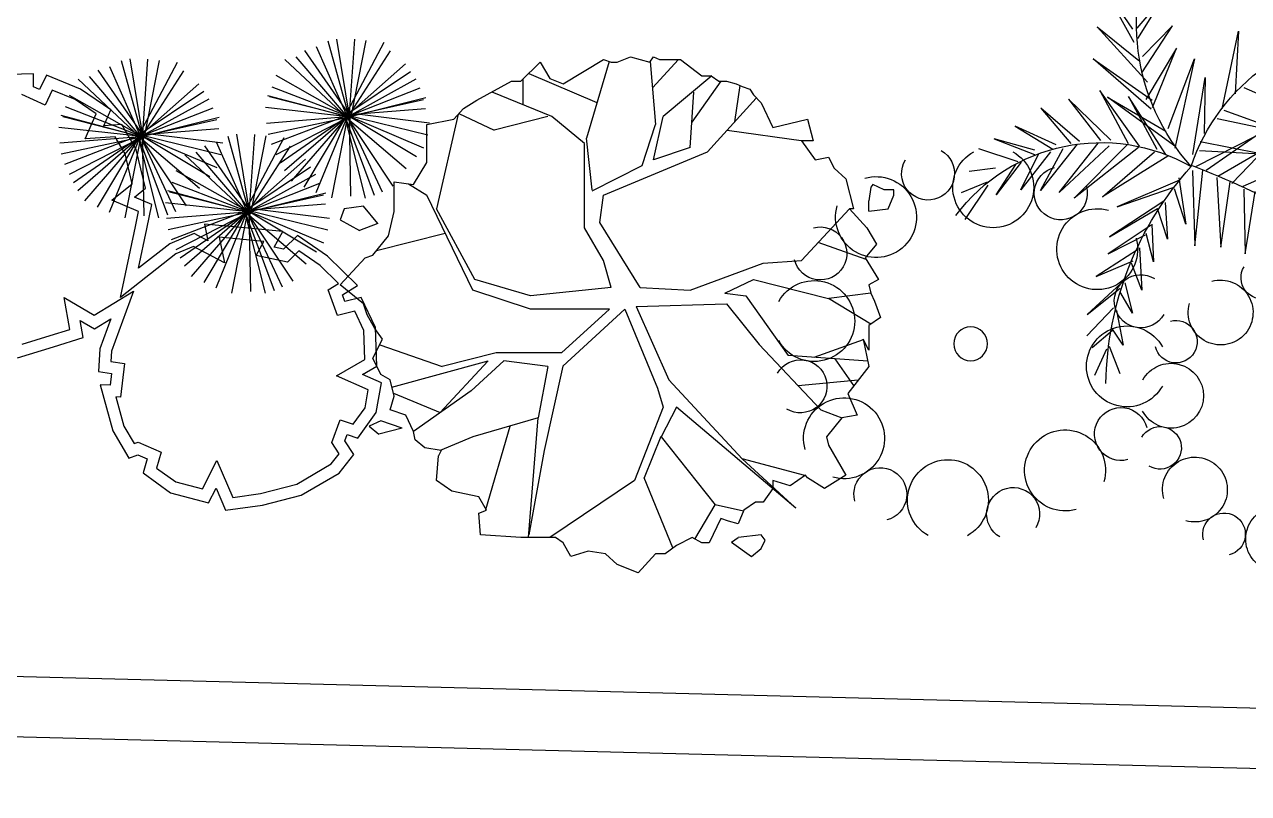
# Model space of a CAD drawing. Header units: millimetres. Extents: x 2680932 to 6187768, y 127588 to 383208.
# Drawn here: x 2889474 to 2890690, y 148473 to 149237 of the extents above; entities that cross this region are included whole.
import ezdxf

# ---------------------------------------------------------------- set-up
doc = ezdxf.new("R2010")
doc.units = ezdxf.units.MM
doc.header["$LTSCALE"] = 20
for name, color, linetype in [('家具内线', 36, 'Continuous'), ('家具外线', 255, 'Continuous'), ('阳台栏杆', 149, 'Continuous')]:
    doc.layers.add(name, color=color, linetype=linetype)

# ---------------------------------------------------------------- blocks, each defined once
blk = doc.blocks.new('MK-ZW-0004')
at = {"layer": '家具内线'}
for p, q in [((-131356.9, 4514.5), (-131363.7, 4542.2)), ((-131354.9, 4510.9), (-131339.5, 4535.5)), ((-131354.8, 4495.1), (-131371.2, 4515.8)), ((-131357.9, 4472.8), (-131378.7, 4505.2)), ((-131341.6, 4507.5), (-131355.9, 4492.9)), ((-131354.5, 4474.7), (-131341.6, 4507.5)), ((-131352.1, 4442.9), (-131382.4, 4484.1)), ((-131382.4, 4484.1), (-131355.2, 4452.2)), ((-131338.5, 4474.4), (-131354.8, 4455.6)), ((-131351.8, 4446.2), (-131338.5, 4474.4)), ((-131333.7, 4450.2), (-131349, 4425.7)), ((-131344.2, 4409.4), (-131333.7, 4450.2)), ((-131380.7, 4445.5), (-131347.7, 4423.3)), ((-131345.6, 4411.8), (-131380.7, 4445.5)), ((-131503.8, 4377), (-131519.7, 4414.9)), ((-131337.1, 4385), (-131373.6, 4421.1)), ((-131373.6, 4421.1), (-131340.8, 4395.5)), ((-131327.9, 4420.3), (-131340.2, 4394.3)), ((-131336.4, 4383.8), (-131327.9, 4420.3)), ((-131329.2, 4359.4), (-131375.3, 4404.3)), ((-131375.3, 4404.3), (-131334, 4367.8)), ((-131505.1, 4374.2), (-131528.5, 4389.5)), ((-131318.3, 4395.7), (-131334, 4367.8)), ((-131327.5, 4360.4), (-131318.3, 4395.7)), ((-131307, 4324.1), (-131290.3, 4397)), ((-131290.3, 4397), (-131296.9, 4321.7)), ((-131281.9, 4326.1), (-131264.8, 4393.2)), ((-131264.8, 4393.2), (-131268.3, 4327.8)), ((-131253.3, 4332.3), (-131239.7, 4395.3)), ((-131239.7, 4395.3), (-131241.9, 4332.7)), ((-131475.6, 4348.2), (-131493.7, 4384.9)), ((-131493.7, 4384.9), (-131480.5, 4351.5)), ((-131303.3, 4377.4), (-131321, 4345.1)), ((-131319, 4333.7), (-131303.3, 4377.4)), ((-131499.4, 4359.1), (-131524.5, 4367.2)), ((-131449.2, 4332.6), (-131470.8, 4375.5)), ((-131470.8, 4375.5), (-131460.2, 4336.6)), ((-131424.5, 4320.2), (-131451.4, 4372.2)), ((-131451.4, 4372.2), (-131437.3, 4327.2)), ((-131392.9, 4315.8), (-131432.9, 4370.6)), ((-131432.9, 4370.6), (-131404.3, 4315.4)), ((-131364.2, 4311.8), (-131417.1, 4373.5)), ((-131417.1, 4373.5), (-131375.7, 4311.3)), ((-131333.9, 4314.8), (-131389.8, 4366.6)), ((-131389.8, 4366.6), (-131347.5, 4313.1)), ((-131318, 4335.8), (-131373.5, 4373.6)), ((-131373.5, 4373.6), (-131322.8, 4344.2)), ((-131478.7, 4348.5), (-131519.6, 4343.4)), ((-131506.4, 4330.6), (-131464.2, 4338.4)), ((-131464.6, 4334), (-131506.4, 4330.6)), ((-131488.4, 4314.3), (-131447.4, 4329.6)), ((-131240.1, 4288.8), (-131266.1, 4329.1)), ((-131254.6, 4329.5), (-131211.1, 4299.3)), ((-131444.8, 4324.9), (-131488.4, 4314.3)), ((-131466.8, 4291.9), (-131430.7, 4320.7)), ((-131422.8, 4317.1), (-131466.8, 4291.9)), ((-131304.4, 4319.4), (-131251.5, 4278.1)), ((-131251.5, 4278.1), (-131293.8, 4321.4)), ((-131281.1, 4324.6), (-131240.1, 4288.8)), ((-131441.3, 4277.9), (-131402.5, 4312.3)), ((-131392.4, 4309.9), (-131441.3, 4277.9)), ((-131363.4, 4310.2), (-131412.6, 4263.6)), ((-131412.6, 4263.6), (-131374.8, 4309.8)), ((-131327.7, 4304), (-131403.8, 4268.7)), ((-131336.1, 4313.6), (-131383.6, 4263.9)), ((-131383.6, 4263.9), (-131345.8, 4310.1)), ((-131326.3, 4214.9), (-131328.6, 4305.6)), ((-131309.7, 4308.2), (-131312.3, 4231.1)), ((-131243.6, 4294.9), (-131304.8, 4294.7)), ((-131303.9, 4303.3), (-131243.6, 4294.9)), ((-131403.8, 4268.7), (-131340.5, 4290.6)), ((-131338.7, 4287.5), (-131326.3, 4214.9)), ((-131312.3, 4231.1), (-131302.6, 4285.7)), ((-131358.9, 4271.9), (-131425, 4234.1)), ((-131358.1, 4270.3), (-131345.7, 4207.9)), ((-131292.9, 4268.8), (-131223.4, 4269.7)), ((-131223.4, 4269.7), (-131287.6, 4259.5)), ((-131425, 4234.1), (-131359.8, 4263.2)), ((-131345.7, 4207.9), (-131366, 4263.7)), ((-131289.8, 4258.3), (-131288.5, 4179.3)), ((-131367.7, 4246.4), (-131427.1, 4202.2)), ((-131272.6, 4233.4), (-131207.9, 4247.9)), ((-131374.8, 4238.3), (-131354.1, 4186.8)), ((-131288.5, 4179.3), (-131280.1, 4241.3)), ((-131427.1, 4202.2), (-131380.1, 4227.1)), ((-131354.1, 4186.8), (-131377.4, 4222.5)), ((-131388, 4210.3), (-131431.5, 4158.8)), ((-131431.5, 4158.8), (-131392.4, 4197.6)), ((-131368.1, 4160.3), (-131388.4, 4195.7)), ((-131385.3, 4205.7), (-131368.1, 4160.3))]:
    blk.add_line(p, q, dxfattribs=at)
blk.add_circle((-131490.5, 4534.9), 16.8, dxfattribs=at)
at = {"layer": '家具外线'}
for centre, radius, start, end in [((-131483, 4691.6), 40.2, 108.0305, 50.3192), ((-131550, 4698.6), 26.3, 154.0378, 65.0701), ((-131416.8, 4692.7), 26.3, 109.0378, 20.0701), ((-131153.7, 4666.8), 32.2, 108.0305, 50.3192), ((-131596, 4651), 40.2, 153.0305, 95.3192), ((-131207.3, 4672.4), 21.1, 154.0378, 65.0701), ((-131374.4, 4640.4), 40.2, 63.0305, 5.3192), ((-131244.2, 4634.4), 32.2, 153.0305, 95.3192), ((-131648.3, 4608.6), 26.3, 199.0378, 110.0701), ((-131648.3, 4608.6), 26.3, 199.0378, 110.0701), ((-131326.8, 4594.3), 26.3, 64.0378, 335.0701), ((-131286, 4600.4), 21.1, 199.0378, 110.0701), ((-131286, 4600.4), 21.1, 199.0378, 110.0701), ((-131647.3, 4542.4), 40.2, 198.0305, 140.3192), ((-131647.3, 4542.4), 40.2, 198.0305, 140.3192), ((-131285.2, 4547.5), 32.2, 198.0305, 140.3192), ((-131285.2, 4547.5), 32.2, 198.0305, 140.3192), ((-131333.8, 4527.3), 40.2, 18.0305, 320.3192), ((-131027.3, 4490), 328.9, 169.8644, 211.0558), ((-131290.7, 4493.9), 21.1, 244.0378, 155.0701), ((-131654.2, 4475.4), 26.3, 244.0378, 155.0701), ((-131332.7, 4461.2), 26.3, 19.0378, 290.0701), ((-131252.7, 4457), 32.2, 243.0305, 185.3192), ((-131606.7, 4429.4), 40.2, 243.0305, 185.3192), ((-131385, 4418.7), 40.2, 333.0305, 275.3192), ((-131218.7, 4415.2), 21.1, 289.0378, 200.0701), ((-131498.1, 4378.1), 40.2, 288.0305, 230.3192), ((-131564.3, 4377.1), 26.3, 289.0378, 200.0701), ((-131366.9, 4491.1), 180.3, 205.7676, 288.7087), ((-131431.1, 4371.2), 26.3, 334.0378, 245.0701), ((-131476.9, 5247), 943.1, 280.2888, 294.1272), ((-131182.9, 4152.2), 210.2, 126.8933, 196.6164), ((-131112.7, 4345.9), 198.1, 187.4142, 260.1721)]:
    blk.add_arc(centre, radius, start, end, dxfattribs=at)
blk = doc.blocks.new('MK-ZW-0405')
at = {"layer": '家具内线'}
for p, q in [((-85182, -13274.6), (-85105.5, -13448.6)), ((-85153.5, -13260.4), (-85100.3, -13451.4)), ((-85131.6, -13256), (-85098.5, -13457.1)), ((-85014.2, -13265), (-85112.4, -13450.9)), ((-85087.3, -13256.6), (-85100.9, -13453.1)), ((-85059.1, -13259.6), (-85096.9, -13453.6)), ((-85666.9, -13309.7), (-85613.7, -13500.7)), ((-85645, -13305.3), (-85611.9, -13506.4)), ((-85600.7, -13305.9), (-85614.3, -13502.4)), ((-85572.5, -13309), (-85610.3, -13502.9)), ((-85260, -13306.6), (-85107.2, -13449.7)), ((-85232.4, -13300), (-85105, -13449.1)), ((-85211.2, -13284.2), (-85096.9, -13449.5)), ((-84998.2, -13285.3), (-85102.7, -13447.4)), ((-84454.8, -13311.4), (-84511.4, -13502.1)), ((-84352.9, -13311.9), (-84339.6, -13468.4)), ((-84347.3, -13377.3), (-84282.3, -13306.6)), ((-85724.6, -13333.5), (-85610.3, -13498.8)), ((-85695.4, -13323.9), (-85618.9, -13497.9)), ((-85527.5, -13314.3), (-85625.8, -13500.2)), ((-85511.6, -13334.6), (-85616.1, -13496.7)), ((-84960.5, -13317.7), (-85111.3, -13450.9)), ((-84948.1, -13337.1), (-85110.8, -13446.3)), ((-84654.6, -13341.7), (-84485.1, -13413.5)), ((-85773.4, -13355.9), (-85620.6, -13499)), ((-85745.8, -13349.3), (-85618.4, -13498.4)), ((-85473.9, -13367), (-85624.6, -13500.2)), ((-85282.4, -13346), (-85102.2, -13447.9)), ((-84935.2, -13356), (-85102.2, -13447.9)), ((-84668.9, -13355.8), (-84668.9, -13418.8)), ((-84199.7, -13347.1), (-84320.5, -13448.2)), ((-84177.3, -13360.6), (-84249.2, -13462)), ((-84130.2, -13371.5), (-84143.9, -13461.7)), ((-85855, -13419.9), (-85913.4, -13393.6)), ((-85837.6, -13383), (-85855, -13419.9)), ((-85781, -13406), (-85837.6, -13383)), ((-85795.8, -13395.3), (-85615.6, -13497.2)), ((-85461.5, -13386.4), (-85624.2, -13495.6)), ((-85303, -13395.9), (-85108.4, -13447.5)), ((-85297.9, -13398.7), (-85103.2, -13448.6)), ((-85292.5, -13374.5), (-85103.2, -13447.4)), ((-84925.2, -13378.3), (-85107.9, -13449.7)), ((-84909.9, -13401.7), (-85101.5, -13449.6)), ((-84597.3, -13448.2), (-84745.3, -13387.5)), ((-84253.4, -13525.5), (-84244.1, -13387.5)), ((-84089.9, -13403.1), (-84210.7, -13535.8)), ((-85805.9, -13423.8), (-85616.6, -13496.7)), ((-85728.4, -13441.8), (-85781, -13406)), ((-85438.5, -13427.6), (-85621.3, -13499)), ((-85448.6, -13405.3), (-85615.6, -13497.2)), ((-85307.9, -13425.3), (-85102.7, -13447.9)), ((-84910.7, -13429.4), (-85109.6, -13445.1)), ((-84915.5, -13406.9), (-85103.9, -13449.1)), ((-85816.4, -13445.2), (-85621.8, -13496.8)), ((-85811.3, -13448), (-85616.6, -13497.9)), ((-85756.1, -13503.8), (-85728.4, -13441.8)), ((-85428.9, -13456.2), (-85617.2, -13498.4)), ((-85423.2, -13451), (-85614.9, -13498.9)), ((-85305.7, -13464.4), (-85096.3, -13447.8)), ((-85301.8, -13492), (-85102.7, -13449.6)), ((-85292.9, -13517.1), (-85102.2, -13443.9)), ((-85281.6, -13542.3), (-85105.5, -13451.5)), ((-85271.5, -13562.9), (-85107.2, -13449.1)), ((-85261, -13582.3), (-85105.6, -13447.9)), ((-85103.9, -13446.2), (-85244, -13608.6)), ((-85212.1, -13623.7), (-85106.1, -13446.8)), ((-85182, -13636.6), (-85103.2, -13443.9)), ((-85143.2, -13650.5), (-85103.9, -13447.9)), ((-84933.3, -13548.2), (-85111.4, -13441.8)), ((-85059.8, -13650.6), (-85111.3, -13446.3)), ((-84958.8, -13577.9), (-85111.3, -13448)), ((-85037.4, -13644), (-85109.6, -13450.9)), ((-84905.3, -13494.3), (-85108, -13444.6)), ((-84914.7, -13526.6), (-85106.8, -13445.1)), ((-84991, -13620.8), (-85106.8, -13446.8)), ((-85017.3, -13635.7), (-85104.4, -13449.6)), ((-85096.1, -13645.8), (-85099.9, -13444.5)), ((-84900.9, -13464.9), (-85080.8, -13442.4)), ((-84829.9, -13442.7), (-84883.7, -13677.4)), ((-84828.1, -13440.7), (-84740.5, -13481.9)), ((-84606.8, -13448.2), (-84740.5, -13481.9)), ((-84516.2, -13515.6), (-84597.3, -13448.2)), ((-84344.4, -13556), (-84320.5, -13448.2)), ((-85821.3, -13474.6), (-85616.1, -13497.2)), ((-85806.2, -13566.5), (-85615.6, -13493.2)), ((-85695.4, -13685.9), (-85616.6, -13493.2)), ((-85446.6, -13597.6), (-85624.7, -13491.1)), ((-85424.1, -13478.7), (-85623, -13494.4)), ((-85418.7, -13543.6), (-85621.3, -13493.9)), ((-85428, -13575.9), (-85620.1, -13494.4)), ((-85609.5, -13695.1), (-85613.2, -13493.8)), ((-85414.3, -13514.2), (-85594.2, -13491.7)), ((-85380, -13492.5), (-85346.9, -13693.6)), ((-85335.7, -13493.1), (-85349.3, -13689.6)), ((-84373, -13569.5), (-84339.6, -13468.4)), ((-84161.8, -13482.1), (-83972.1, -13508.9)), ((-85819.1, -13513.7), (-85609.7, -13497.1)), ((-85815.2, -13541.3), (-85616, -13498.9)), ((-85795, -13591.6), (-85618.9, -13500.8)), ((-85784.9, -13612.2), (-85620.6, -13498.4)), ((-85774.4, -13631.6), (-85618.9, -13497.2)), ((-85617.3, -13495.5), (-85757.3, -13657.9)), ((-85681.1, -13498.8), (-85756.1, -13503.8)), ((-85725.4, -13673), (-85619.5, -13496.1)), ((-85656.9, -13541.2), (-85681.1, -13498.8)), ((-85656.6, -13699.8), (-85617.2, -13497.2)), ((-85573.1, -13699.9), (-85624.7, -13495.6)), ((-85472.2, -13627.2), (-85624.7, -13497.3)), ((-85550.8, -13693.3), (-85622.9, -13500.2)), ((-85504.4, -13670.1), (-85620.1, -13496.1)), ((-85530.7, -13685), (-85617.7, -13498.9)), ((-85459.6, -13520.7), (-85345.3, -13686)), ((-85430.4, -13511), (-85353.9, -13685.1)), ((-85401.9, -13496.8), (-85348.7, -13687.9)), ((-85262.5, -13501.4), (-85360.8, -13687.3)), ((-85246.6, -13521.8), (-85351.1, -13683.8)), ((-85307.5, -13496.1), (-85345.3, -13690)), ((-84516.2, -13724.6), (-84516.2, -13515.6)), ((-84497.1, -13630.2), (-84511.4, -13502.1)), ((-84253.4, -13525.5), (-84344.4, -13556)), ((-85639, -13615), (-85656.9, -13541.2)), ((-85508.4, -13543), (-85355.6, -13686.1)), ((-85480.8, -13536.4), (-85353.4, -13685.6)), ((-85208.9, -13554.2), (-85359.6, -13687.3)), ((-84468.4, -13643.7), (-84210.7, -13535.8)), ((-85530.8, -13582.5), (-85350.6, -13684.3)), ((-85196.5, -13573.6), (-85359.2, -13682.8)), ((-84496.8, -13632.5), (-84373, -13569.5)), ((-85689.9, -13656), (-85639, -13615)), ((-85540.9, -13610.9), (-85351.6, -13683.8)), ((-85173.6, -13614.8), (-85356.3, -13686.1)), ((-85183.6, -13592.5), (-85350.6, -13684.3)), ((-84953.2, -13615), (-84907.5, -13643.7)), ((-83800.3, -13616.7), (-83805.1, -13623.5)), ((-83771.7, -13630.2), (-83800.3, -13616.7)), ((-85551.4, -13632.3), (-85356.8, -13683.9)), ((-85546.3, -13635.1), (-85351.6, -13685)), ((-85163.9, -13643.3), (-85352.2, -13685.5)), ((-85158.2, -13638.2), (-85349.9, -13686)), ((-84793, -13879.6), (-84907.5, -13643.7)), ((-84478, -13711.1), (-84468.4, -13643.7)), ((-83805.1, -13623.5), (-83809.8, -13657.2)), ((-83747.8, -13630.2), (-83771.7, -13630.2)), ((-83762.1, -13677.4), (-83747.8, -13643.7)), ((-83747.8, -13643.7), (-83747.8, -13630.2)), ((-85623.7, -13684.2), (-85689.9, -13656)), ((-85556.3, -13661.7), (-85351.1, -13684.3)), ((-85159.1, -13665.8), (-85358, -13681.6)), ((-85112.7, -13677.4), (-85122.3, -13704.3)), ((-85065, -13670.6), (-85112.7, -13677.4)), ((-85029.3, -13713.9), (-85065, -13670.6)), ((-84788.2, -13852.6), (-84883.7, -13677.4)), ((-83976.9, -13805.5), (-83857.6, -13677.4)), ((-83809.8, -13683), (-83809.8, -13657.2)), ((-83809.8, -13683), (-83762.1, -13677.4)), ((-85631.2, -13721.4), (-85623.7, -13684.2)), ((-85554.1, -13700.8), (-85344.7, -13684.3)), ((-85550.2, -13728.4), (-85351.1, -13686)), ((-85541.2, -13753.6), (-85350.6, -13680.3)), ((-85530, -13778.7), (-85353.9, -13687.9)), ((-85519.9, -13799.3), (-85355.6, -13685.6)), ((-85509.4, -13818.8), (-85353.9, -13684.4)), ((-85352.3, -13682.7), (-85492.3, -13845)), ((-85460.4, -13860.1), (-85354.5, -13683.2)), ((-85430.4, -13873.1), (-85351.6, -13680.3)), ((-85391.6, -13886.9), (-85352.3, -13684.4)), ((-85181.6, -13784.7), (-85359.8, -13678.2)), ((-85308.1, -13887), (-85359.7, -13682.8)), ((-85207.2, -13814.4), (-85359.7, -13684.5)), ((-85285.8, -13880.5), (-85357.9, -13687.3)), ((-85153.7, -13730.7), (-85356.3, -13681)), ((-85163, -13763), (-85355.2, -13681.5)), ((-85239.4, -13857.3), (-85355.1, -13683.2)), ((-85265.7, -13872.1), (-85352.7, -13686.1)), ((-85344.5, -13882.2), (-85348.3, -13680.9)), ((-85149.3, -13701.3), (-85329.2, -13678.8)), ((-85122.3, -13704.3), (-85074.6, -13731.3)), ((-85668.5, -13897.2), (-85631.2, -13721.4)), ((-85029.3, -13713.9), (-85074.6, -13731.3)), ((-85032.4, -13781.1), (-84862, -13737.4)), ((-84468.4, -13805.5), (-84516.2, -13724.6)), ((-84377.8, -13872.9), (-84478, -13711.1)), ((-85363.7, -13753.4), (-85423, -13747.8)), ((-85423, -13747.8), (-85409.9, -13811.6)), ((-85312.1, -13758.2), (-85363.7, -13753.4)), ((-85331.1, -13793.3), (-85312.1, -13758.2)), ((-83816.7, -13803), (-83935.5, -13761.1)), ((-85530.5, -13789.4), (-85668.5, -13897.2)), ((-85486.6, -13771.3), (-85530.5, -13789.4)), ((-85409.9, -13811.6), (-85486.6, -13771.3)), ((-85253.6, -13809.4), (-85331.1, -13793.3)), ((-85225.5, -13781.6), (-85253.6, -13809.4)), ((-85172.7, -13817.8), (-85225.5, -13781.6)), ((-85127, -13862.6), (-85172.7, -13817.8)), ((-84449.4, -13872.9), (-84468.4, -13805.5)), ((-84253.7, -13879.6), (-84072.3, -13812.2)), ((-84072.3, -13812.2), (-83976.9, -13805.5)), ((-84649.8, -13893.1), (-84788.2, -13852.6)), ((-84167.8, -13886.4), (-84096.2, -13852.6)), ((-84096.2, -13852.6), (-83910.1, -13899.8)), ((-85733.3, -13941.2), (-85635.8, -13881.4)), ((-85635.8, -13881.4), (-85690.3, -14030.7)), ((-85152.5, -13878.3), (-85127, -13862.6)), ((-85129.6, -13942.2), (-85152.5, -13878.3)), ((-84649.8, -13926.8), (-84793, -13879.6)), ((-84449.4, -13872.9), (-84649.8, -13893.1)), ((-84377.8, -13872.9), (-84253.7, -13879.6)), ((-84167.8, -13886.4), (-84115.3, -13893.1)), ((-83804.8, -13886.9), (-83909.2, -13900.3)), ((-85794.3, -13976.8), (-85808.2, -13897.4)), ((-85808.2, -13897.4), (-85733.3, -13941.2)), ((-84387.3, -13920.1), (-84163, -13913.3)), ((-84387.3, -13920.1), (-84306.2, -14102.1)), ((-84163, -13913.3), (-84081.9, -14014.4)), ((-84115.3, -13893.1), (-84010.3, -14041.4)), ((-83804.7, -13963.6), (-83910.1, -13899.8)), ((-85086.5, -13931.3), (-85129.6, -13942.2)), ((-85063.8, -13979.3), (-85086.5, -13931.3)), ((-84454.1, -13926.8), (-84649.8, -13926.8)), ((-84454.1, -13926.8), (-84573.4, -14034.7)), ((-84570, -14067.6), (-84415.9, -13926.8)), ((-84415.9, -13926.8), (-84334.8, -14122.3)), ((-85843.1, -13991.9), (-85794.3, -13976.8)), ((-85061.1, -14051), (-85063.8, -13979.3)), ((-85912.6, -14013.2), (-85843.1, -13991.9)), ((-83823.8, -14002.5), (-83946.9, -14046)), ((-85690.3, -14030.7), (-85691.8, -14056.2)), ((-85024.5, -14015.2), (-84869.3, -14068.4)), ((-84735.7, -14034.7), (-84869.3, -14068.4)), ((-84573.4, -14034.7), (-84735.7, -14034.7)), ((-84081.9, -14014.4), (-83929.1, -14176.2)), ((-83812.5, -14055.7), (-84010.3, -14041.4)), ((-85691.8, -14056.2), (-85658.6, -14061.2)), ((-85658.6, -14061.2), (-85667.8, -14144.4)), ((-85131.9, -14091.7), (-85061.1, -14051)), ((-84994, -14119.8), (-84754.8, -14054.9)), ((-84754.8, -14054.9), (-84875.6, -14183.3)), ((-84716.6, -14054.9), (-84797.8, -14129)), ((-84606.8, -14068.4), (-84716.6, -14054.9)), ((-84606.8, -14068.4), (-84630.7, -14196.4)), ((-84570, -14067.6), (-84616.4, -14277.3)), ((-83894.6, -14049.8), (-83848, -14115.5)), ((-85053.2, -14126.4), (-85131.9, -14091.7)), ((-84306.2, -14102.1), (-84124.8, -14297.6)), ((-83836.6, -14102.8), (-83985.7, -14116.3)), ((-85061, -14171.2), (-85053.2, -14126.4)), ((-84797.8, -14129), (-84940.9, -14230.1)), ((-84334.8, -14122.3), (-84320.5, -14169.5)), ((-85667.8, -14144.4), (-85680, -14144.2)), ((-85680, -14144.2), (-85660.1, -14216.5)), ((-84990.4, -14135), (-84874.1, -14183)), ((-85090.2, -14212), (-85061, -14171.2)), ((-84320.5, -14169.5), (-84392.1, -14351.5)), ((-84287.1, -14169.5), (-84325.3, -14243.6)), ((-83991.2, -14420.2), (-84287.1, -14169.5)), ((-83929.1, -14176.2), (-83876.6, -14196.4)), ((-85660.1, -14216.5), (-85634.4, -14260.1)), ((-85143, -14257.2), (-85123, -14201)), ((-85123, -14201), (-85090.2, -14212)), ((-85022.1, -14203.2), (-85050.7, -14216.7)), ((-85050.7, -14216.7), (-85026.8, -14236.9)), ((-84968.8, -14222), (-85026.8, -14236.9)), ((-84968.8, -14222), (-85022.1, -14203.2)), ((-84630.7, -14196.4), (-84793, -14243.6)), ((-84760.9, -14423.3), (-84700.3, -14216.7)), ((-84655.1, -14493), (-84630.7, -14196.4)), ((-84793, -14243.6), (-84874.1, -14277.3)), ((-84326.1, -14242.6), (-84368.2, -14344.7)), ((-84325.3, -14243.6), (-84191.6, -14412.1)), ((-85634.4, -14260.1), (-85623.9, -14256.2)), ((-85623.9, -14256.2), (-85567, -14281.3)), ((-85567, -14281.3), (-85578.4, -14320.8)), ((-85144.7, -14310.6), (-85124.8, -14285.4)), ((-85124.8, -14285.4), (-85143, -14257.2)), ((-84616.4, -14277.3), (-84654.6, -14486.3)), ((-85464.8, -14372.6), (-85428.7, -14301.6)), ((-85428.7, -14301.6), (-85389.2, -14393.4)), ((-85230.6, -14361.1), (-85144.7, -14310.6)), ((-83968.6, -14338.9), (-84124.8, -14297.6)), ((-83991.2, -14420.2), (-84124.8, -14297.6)), ((-85578.4, -14320.8), (-85530.9, -14355.3)), ((-84296.6, -14518.3), (-84368.2, -14344.7)), ((-85530.9, -14355.3), (-85464.8, -14372.6)), ((-85320.8, -14383.9), (-85230.6, -14361.1)), ((-84392.1, -14351.5), (-84602.1, -14493)), ((-85389.2, -14393.4), (-85320.8, -14383.9)), ((-84151.1, -14504.8), (-84134.4, -14493)), ((-84077.1, -14486.3), (-84134.4, -14493)), ((-84067.5, -14499.8), (-84077.1, -14486.3)), ((-84151.1, -14504.8), (-84101, -14540.2)), ((-84101, -14540.2), (-84077.1, -14520)), ((-84077.1, -14520), (-84067.5, -14499.8))]:
    blk.add_line(p, q, dxfattribs=at)
at = {"layer": '家具外线'}
for p, q in [((-84568.7, -13367.3), (-84468.4, -13306.6)), ((-84468.4, -13306.6), (-84449.4, -13313.4)), ((-84435, -13313.4), (-84401.6, -13299.9)), ((-84401.6, -13299.9), (-84353.9, -13313.4)), ((-84353.9, -13313.4), (-84344.4, -13299.9)), ((-84344.4, -13299.9), (-84330, -13306.6)), ((-84330, -13306.6), (-84277.5, -13306.6)), ((-84277.5, -13306.6), (-84225, -13347.1)), ((-85884, -13342.5), (-85978.9, -13345.4)), ((-85884.1, -13374.7), (-85884, -13342.5)), ((-84673.7, -13360.6), (-84625.9, -13313.4)), ((-84625.9, -13313.4), (-84602.1, -13353.8)), ((-84449.4, -13313.4), (-84435, -13313.4)), ((-85852.3, -13345.5), (-85869.2, -13381.4)), ((-85767.2, -13380.1), (-85852.3, -13345.5)), ((-84783.4, -13407.7), (-84697.5, -13360.6)), ((-84697.5, -13360.6), (-84673.7, -13360.6)), ((-84602.1, -13353.8), (-84568.7, -13367.3)), ((-84225, -13347.1), (-84201.2, -13347.1)), ((-84201.2, -13347.1), (-84182.1, -13360.6)), ((-84182.1, -13360.6), (-84163, -13360.6)), ((-84163, -13360.6), (-84139.1, -13367.3)), ((-84139.1, -13367.3), (-84124.8, -13374)), ((-85869.2, -13381.4), (-85884.1, -13374.7)), ((-85691.8, -13431.4), (-85767.2, -13380.1)), ((-84124.8, -13374), (-84105.7, -13380.8)), ((-84105.7, -13380.8), (-84096.2, -13394.3)), ((-84096.2, -13394.3), (-84077.1, -13414.5)), ((-85709.7, -13471.4), (-85691.8, -13431.4)), ((-84840.7, -13454.9), (-84816.8, -13428)), ((-84816.8, -13428), (-84783.4, -13407.7)), ((-84077.1, -13414.5), (-84048.5, -13475.2)), ((-84907.5, -13468.4), (-84840.7, -13454.9)), ((-84048.5, -13475.2), (-83962.6, -13454.9)), ((-83962.6, -13454.9), (-83948.2, -13508.9)), ((-85664.8, -13468.5), (-85709.7, -13471.4)), ((-85629.5, -13530.3), (-85664.8, -13468.5)), ((-84907.5, -13502.1), (-84907.5, -13468.4)), ((-84907.5, -13562.8), (-84907.5, -13502.1)), ((-83948.2, -13508.9), (-83976.9, -13508.9)), ((-83976.9, -13508.9), (-83943.5, -13556)), ((-85606.3, -13626.1), (-85629.5, -13530.3)), ((-83943.5, -13556), (-83910.1, -13549.3)), ((-83910.1, -13549.3), (-83895.7, -13576.3)), ((-84940.9, -13616.7), (-84907.5, -13562.8)), ((-83895.7, -13576.3), (-83867.1, -13603.2)), ((-84988.7, -13684.1), (-84988.7, -13610)), ((-84988.7, -13610), (-84940.9, -13616.7)), ((-83867.1, -13603.2), (-83848, -13677.4)), ((-85633.7, -13648.2), (-85606.3, -13626.1)), ((-85590.3, -13666.7), (-85633.7, -13648.2)), ((-85602.6, -13727.4), (-85590.3, -13666.7)), ((-83848, -13677.4), (-83857.6, -13677.4)), ((-83857.6, -13677.4), (-83814.6, -13724.6)), ((-85003, -13744.8), (-84988.7, -13684.1)), ((-85623.3, -13824.8), (-85602.6, -13727.4)), ((-85361, -13724.3), (-85459.6, -13715.1)), ((-85459.6, -13715.1), (-85451, -13757)), ((-85265.3, -13733.3), (-85361, -13724.3)), ((-85286.7, -13772.7), (-85265.3, -13733.3)), ((-83814.6, -13724.6), (-83790.7, -13765)), ((-85545.3, -13763.9), (-85623.3, -13824.8)), ((-85485.1, -13739), (-85545.3, -13763.9)), ((-85451, -13757), (-85485.1, -13739)), ((-85228.9, -13743.8), (-85263, -13777.6)), ((-85154, -13795.1), (-85228.9, -13743.8)), ((-85041.2, -13792), (-85003, -13744.8)), ((-83790.7, -13765), (-83819.4, -13798.7)), ((-85263, -13777.6), (-85286.7, -13772.7)), ((-85079.9, -13867.9), (-85154, -13795.1)), ((-85122.3, -13866.1), (-85060.2, -13798.7)), ((-85060.2, -13798.7), (-85041.2, -13792)), ((-83819.4, -13798.7), (-83786, -13852.6)), ((-83786, -13852.6), (-83809.8, -13866.1)), ((-85065, -13913.3), (-85122.3, -13866.1)), ((-85117, -13890.8), (-85079.9, -13867.9)), ((-83809.8, -13866.1), (-83805.1, -13886.4)), ((-83805.1, -13886.4), (-83795.5, -13906.6)), ((-85111.1, -13907.4), (-85117, -13890.8)), ((-85070.4, -13897.1), (-85111.1, -13907.4)), ((-85034.9, -13972.2), (-85070.4, -13897.1)), ((-85055.5, -13940.3), (-85065, -13913.3)), ((-83795.5, -13906.6), (-83781.2, -13947)), ((-85733, -13975.3), (-85692, -13950.1)), ((-85692, -13950.1), (-85719.2, -14024.7)), ((-85036.4, -13974), (-85055.5, -13940.3)), ((-83781.2, -13947), (-83809.8, -13967.2)), ((-85761, -13997.1), (-85768.5, -13954.5)), ((-85768.5, -13954.5), (-85733, -13975.3)), ((-85017.3, -14000.9), (-85036.4, -13974)), ((-85031.3, -14067.6), (-85034.9, -13972.2)), ((-83809.8, -13967.2), (-83809.8, -14027.9)), ((-85834.4, -14019.8), (-85761, -13997.1)), ((-85041.2, -14048.1), (-85017.3, -14000.9)), ((-83809.8, -14027.9), (-83824.1, -14000.9)), ((-83824.1, -14000.9), (-83809.8, -14068.4)), ((-85924.3, -14047.4), (-85834.4, -14019.8)), ((-85719.2, -14024.7), (-85722.5, -14081.1)), ((-85067.3, -14088.3), (-85031.3, -14067.6)), ((-85022.1, -14088.6), (-85041.2, -14048.1)), ((-83809.8, -14068.4), (-83862.3, -14135.8)), ((-85722.5, -14081.1), (-85690.7, -14085.9)), ((-85690.7, -14085.9), (-85693.9, -14114.8)), ((-85020.4, -14108.9), (-85067.3, -14088.3)), ((-84998.2, -14102.1), (-85022.1, -14088.6)), ((-84988.7, -14142.5), (-84998.2, -14102.1)), ((-85693.9, -14114.8), (-85718.5, -14114.4)), ((-85718.5, -14114.4), (-85687.2, -14228)), ((-85033.3, -14182.8), (-85020.4, -14108.9)), ((-84998.2, -14176.2), (-84988.7, -14142.5)), ((-83862.3, -14135.8), (-83838.5, -14189.7)), ((-85079, -14246.6), (-85033.3, -14182.8)), ((-84960, -14189.7), (-84998.2, -14176.2)), ((-84940.9, -14230.1), (-84960, -14189.7)), ((-83838.5, -14189.7), (-83876.6, -14196.4)), ((-83876.6, -14196.4), (-83914.8, -14243.6)), ((-85687.2, -14228), (-85647.2, -14296)), ((-85110.7, -14253.4), (-85105.1, -14237.8)), ((-85089, -14287), (-85110.7, -14253.4)), ((-85105.1, -14237.8), (-85079, -14246.6)), ((-84936.2, -14250.4), (-84940.9, -14230.1)), ((-84912.3, -14270.6), (-84936.2, -14250.4)), ((-83914.8, -14243.6), (-83910.1, -14263.8)), ((-84872.3, -14276.9), (-84912.3, -14270.6)), ((-84872.3, -14276.9), (-84878.9, -14290.8)), ((-83910.1, -14263.8), (-83867.1, -14338)), ((-85647.2, -14296), (-85624.9, -14287.7)), ((-85624.9, -14287.7), (-85602.2, -14297.7)), ((-85602.2, -14297.7), (-85612.2, -14332.4)), ((-85125.1, -14333), (-85089, -14287)), ((-84883.7, -14351.5), (-84878.9, -14290.8)), ((-85612.2, -14332.4), (-85543.6, -14382.1)), ((-85219.4, -14388.4), (-85125.1, -14333)), ((-83967.3, -14338), (-84005.5, -14365)), ((-83962.6, -14344.7), (-83967.3, -14338)), ((-83919.6, -14371.7), (-83962.6, -14344.7)), ((-83867.1, -14338), (-83919.6, -14371.7)), ((-85449.5, -14406.9), (-85430.9, -14370.4)), ((-85430.9, -14370.4), (-85407.3, -14425.4)), ((-84845.5, -14378.4), (-84883.7, -14351.5)), ((-84048.5, -14371.7), (-84072.3, -14405.4)), ((-84005.5, -14365), (-84048.5, -14351.5)), ((-84048.5, -14351.5), (-84048.5, -14371.7)), ((-85543.6, -14382.1), (-85449.5, -14406.9)), ((-85315.2, -14412.6), (-85219.4, -14388.4)), ((-84778.7, -14391.9), (-84845.5, -14378.4)), ((-84759.6, -14425.6), (-84778.7, -14391.9)), ((-84091.4, -14405.4), (-84120, -14425.6)), ((-84077.1, -14405.4), (-84091.4, -14405.4)), ((-84072.3, -14405.4), (-84077.1, -14405.4)), ((-85407.3, -14425.4), (-85315.2, -14412.6)), ((-84778.7, -14432.4), (-84759.6, -14425.6)), ((-84773.9, -14486.3), (-84778.7, -14432.4)), ((-84241.7, -14497.1), (-84191.6, -14412.1)), ((-84121, -14427.9), (-84191.6, -14412.1)), ((-84120, -14425.6), (-84134.4, -14459.3)), ((-84177.3, -14445.9), (-84206, -14506.5)), ((-84158.2, -14452.6), (-84177.3, -14445.9)), ((-84134.4, -14459.3), (-84158.2, -14452.6)), ((-84673.7, -14493), (-84773.9, -14486.3)), ((-84640.3, -14493), (-84673.7, -14493)), ((-84606.8, -14493), (-84640.3, -14493)), ((-84587.8, -14493), (-84606.8, -14493)), ((-84568.7, -14506.5), (-84587.8, -14493)), ((-84248.9, -14493), (-84287.1, -14513.3)), ((-84225, -14506.5), (-84248.9, -14493)), ((-84549.6, -14540.2), (-84568.7, -14506.5)), ((-84506.6, -14526.7), (-84549.6, -14540.2)), ((-84463.7, -14533.5), (-84506.6, -14526.7)), ((-84287.1, -14513.3), (-84315.7, -14533.5)), ((-84206, -14506.5), (-84225, -14506.5)), ((-84435, -14560.4), (-84463.7, -14533.5)), ((-84339.6, -14533.5), (-84382.5, -14580.7)), ((-84315.7, -14533.5), (-84339.6, -14533.5)), ((-84382.5, -14580.7), (-84435, -14560.4))]:
    blk.add_line(p, q, dxfattribs=at)

msp = doc.modelspace()

# ---------------------------------------------------------------- linework, layer by layer
at = {"layer": '阳台栏杆'}
for points in [[(2934643.7, 178066.2, -0.052457), (2939363.8, 178816.2, 0.405051), (2941030.6, 180611.3), (2940442.8, 208119.6, 0.419225), (2938615.6, 209840.7), (2912541.3, 208837.8, 0.18894), (2911765.6, 208498.9), (2887893.1, 184626.4, 0.195167), (2887553.5, 183822.9), (2887066.2, 150035.2, 0.410933), (2888488.6, 148554.6), (2916154.3, 147845.3, 0.455994), (2918253.5, 150140.7), (2917885.8, 153327.9, -0.027241), (2917728.8, 155809.9, -0.027241)], [(2934643.7, 178128.3, -0.052281), (2939360.6, 178876.1, 0.405051), (2940970.6, 180610), (2940382.8, 208118.3, 0.419225), (2938617.9, 209780.7), (2912543.6, 208777.9, 0.18894), (2911808.1, 208456.5), (2887935.6, 184584, 0.195167), (2887613.5, 183822.1), (2887126.2, 150034.3, 0.410933), (2888490.1, 148614.6), (2916155.8, 147905.2, 0.455994), (2918193.9, 150133.8), (2917826.2, 153321, -0.027246), (2917668.8, 155809.9, -0.027246)]]:
    msp.add_lwpolyline(points, format="xyb", dxfattribs=at)

# ---------------------------------------------------------------- block references
at = {"layer": '家具外线', "color": 8, "xscale": -1, "rotation": 168.9925113689742}
msp.add_blockref('MK-ZW-0004', (3020351.3, 128264.6), dxfattribs=at)
at = {"layer": '家具外线', "xscale": 0.3999999999068677, "yscale": 0.4000000000232831, "zscale": 0.4}
msp.add_blockref('MK-ZW-0405', (2923836.9, 154524.5), dxfattribs=at)

doc.saveas('drawing.dxf')
